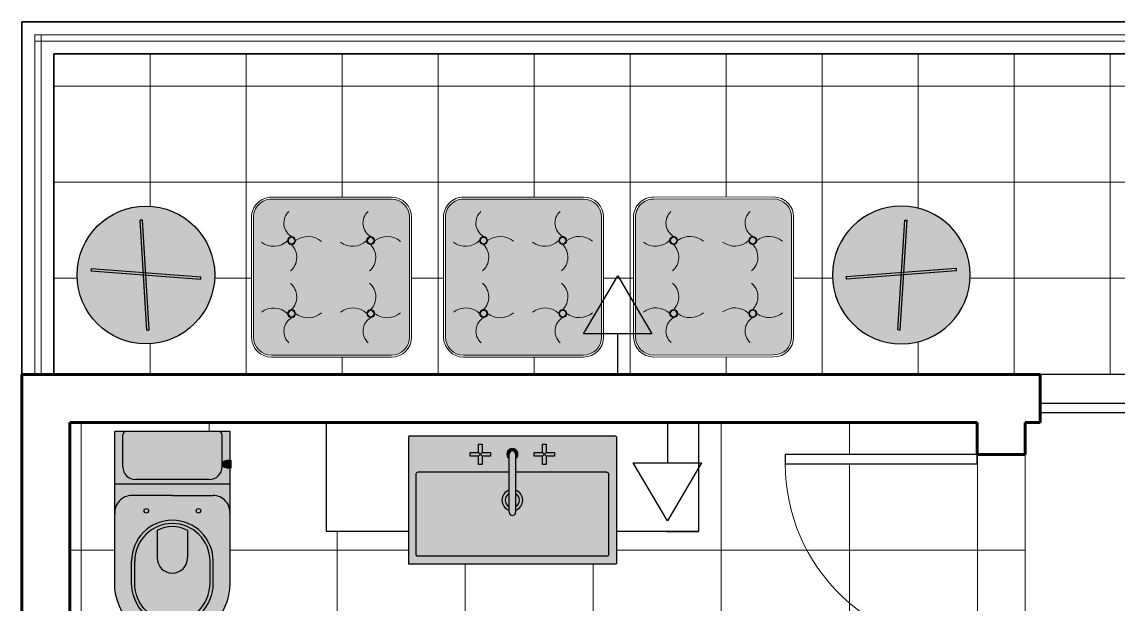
# Model space of a CAD drawing. Header units: millimetres. Extents: x 1127 to 14330, y -137 to 7568.
# Drawn here: x 12149.1 to 12491.6, y 7125.2 to 7307 of the extents above; entities that cross this region are included whole.
import ezdxf

# ---------------------------------------------------------------- set-up
doc = ezdxf.new("R2010")
doc.units = ezdxf.units.MM
doc.header["$LTSCALE"] = 0.01
for name, color, linetype, lineweight in [('0.05', 8, 'Continuous', 5), ('0.13', 6, 'Continuous', 13), ('0.20', 7, 'Continuous', 20), ('0.35', 150, 'Continuous', 35), ('0.60', 4, 'Continuous', 60)]:
    doc.layers.add(name, color=color, linetype=linetype, lineweight=lineweight)
for name, color, linetype in [('HAC_MOB', 61, 'Continuous'), ('LAY', 8, 'Continuous'), ('mob', 8, 'Continuous')]:
    doc.layers.add(name, color=color, linetype=linetype)

# ---------------------------------------------------------------- blocks, each defined once
blk = doc.blocks.new('-Vaso com Caixa')
at = {"layer": 'HAC_MOB'}
h = blk.add_hatch(color=7, dxfattribs=at)
h.set_gradient(color1=(249, 250, 250), one_color=1, tint=1, name='SPHERICAL')
h.paths.add_polyline_path([(15.50603640122063, -1, 0.4142135623730951), (14.50603640122063, 0), (-14.50603640122063, 0, 0.4142135623730951), (-15.50603640122063, -1), (-15.50603640122063, -11, 0.4142135623730951), (-11.50603640122063, -15), (11.50603640122063, -15, 0.4180317289619527), (15.50569744768654, -10.94792780597527), (15.50603640122063, -10.94792780597527)], flags=17)
h.paths.add_polyline_path([(18.00603640122063, -11.48942705428999), (17.02013186679324, -11.48942705428999), (17.02013186679324, -11.16076092720505), (16.07443418058756, -11.16076092720505), (16.07443418058756, -10.94792780597527), (15.50603640122063, -10.94792780597527), (15.50603640122063, -11, -0.4142135623730951), (11.50603640122063, -15), (-11.50603640122063, -15, -0.4142135623730951), (-15.50603640122063, -11), (-15.50603640122063, -1, -0.4142135623730951), (-14.50603640122063, 0), (-18.00603640122063, 0), (-18.00603640122063, -16.5), (18.00603640122063, -16.5)])
h.paths.add_polyline_path([(18.00603640122063, 0), (14.50603640122063, 0, -0.4142135623730951), (15.50603640122063, -1), (15.50603640122063, -9.52485385908767), (16.07443418058756, -9.52485385908767), (16.07443418058756, -9.312020737859712), (17.02013186679324, -9.312020737857893), (17.02013186679324, -8.983355740025218), (18.00603640122063, -8.983355740025218)], flags=17)
h = blk.add_hatch(color=7, dxfattribs=at)
h.set_gradient(color1=(249, 250, 250), one_color=1, tint=1, name='SPHERICAL')
h.paths.add_polyline_path([(16.07443418058756, -9.52485385908767), (15.50603640122063, -9.52485385908767), (15.50603640122063, -10.94792780597527), (16.07443418058756, -10.94792780597527)])
h.paths.add_polyline_path([(17.02013186679324, -9.312020737857893), (16.07443418058756, -9.312020737857893), (16.07443418058756, -11.16076092720505), (17.02013186679324, -11.16076092720505)])
h.paths.add_polyline_path([(18.21253241346312, -8.983355740025218), (17.02013186679324, -8.983355740025218), (17.02013186679324, -11.48942705428999), (18.21253241346312, -11.48942705428999)])
h = blk.add_hatch(color=7, dxfattribs=at)
h.set_gradient(color1=(249, 250, 250), one_color=1, tint=1, name='SPHERICAL')
h.paths.add_polyline_path([(18.00603640122063, -16.5), (-18.00603640122063, -16.5), (-18.00603640122063, -25.24600132693013, -0.4142135623730949), (-12.75603640122063, -19.99600132693013), (0, -19.99600132693013), (12.75603640122063, -19.99600132693013, -0.4142135623731011), (18.00603640122063, -25.24600132693013)])
h = blk.add_hatch(color=7, dxfattribs=at)
h.set_gradient(color1=(249, 250, 250), one_color=1, tint=1, name='SPHERICAL')
h.paths.add_polyline_path([(3.637978807091713e-12, -27.74734744557281, -0.394815680304615), (12.72796761065001, -39.66169639619329), (18.00603640122063, -39.66169639619329), (18.00603640122063, -25.24600132693013, 0.4142135623731013), (12.75603640122063, -19.99600132693013), (0, -19.99600132693013), (-12.75603640122063, -19.99600132693013, 0.4142135623731011), (-18.00603640122063, -25.24600132693013), (-18.00603640122063, -28.52244570604125), (-13.76840284140417, -24.761368626685), (-8.837247082257818, -24.761368626685, -1), (-7.43505009393084, -24.761368626685), (7.435050093929021, -24.761368626685, -1), (8.837247082255999, -24.761368626685, -1), (7.435050093929021, -24.761368626685), (-7.43505009393084, -24.761368626685, -1), (-8.837247082257818, -24.761368626685), (-13.76840284140417, -24.761368626685), (-18.00603640122063, -28.52244570604125), (-18.00603640122245, -39.66169639619329), (-12.72796761065001, -39.66169639619329, -0.394815680304785)])
h.paths.add_polyline_path([(-12.75603640122063, -40.51796879071662, -0.01678982994435161), (-12.72796761065001, -39.66169639619329), (-18.00603640122063, -39.66169639619329), (-18.00603640122063, -47.36290042372639), (-17.93148800291601, -49.30115877966091), (-17.63329440969574, -51.09032033898438), (-17.18600401986441, -52.87948189830422), (-16.51506843512107, -54.59409505932126), (-15.76958445206765, -56.23415982203551), (-14.80045527410221, -57.79967618643786), (-13.75677769783215, -59.21609575424009), (-12.56400332495105, -60.55796692373042), (-11.22213215546253, -61.75074129660788), (-9.805712587662128, -62.79441887287976), (-8.240196223252497, -63.76354805084884), (-6.600131460545526, -64.50903203389862), (-4.885518299526666, -65.17996761864379), (-3.090316457655717, -65.7471215175301), (-1.487203564769516, -65.99528489641853), (-0.07893682496978727, -66), (0, -65.99979988963241), (0.07893682494977838, -66), (1.487203564767697, -65.99528489641853), (3.090316457655717, -65.74712151752829), (4.885518299524847, -65.1799676186456), (6.600131460545526, -64.5090320338968), (8.240196223254316, -63.76354805084702), (9.80571258766031, -62.79441887288158), (11.22213215545889, -61.7507412966097), (12.56400332494923, -60.5579669237286), (13.75677769783033, -59.21609575423827), (14.80045527410221, -57.7996761864415), (15.76958445206765, -56.23415982203369), (16.51506843511925, -54.59409505931944), (17.18600401986441, -52.87948189830604), (17.63329440969574, -51.09032033898256), (17.93148800291601, -49.30115877966091), (18.00603640122063, -47.36290042373366), (18.00603640122063, -39.66169639619329), (12.72796761065001, -39.66169639619329, -0.01678982993876829), (12.75603640122063, -40.51796879043104), (12.75603640122063, -47.26197619552113), (12.69816695570807, -48.76658177883655), (12.48919503490833, -50.020413303635), (12.17436510136213, -51.27973303782346), (11.67736517904814, -52.54984395040265), (11.12903936395378, -53.75616074361096), (10.44815207763349, -54.85605559074247), (9.672993427058827, -55.90805661652485), (8.845275587382275, -56.83923918615983), (7.914093017741834, -57.6669570258382), (6.862091991963098, -58.44211567641287), (5.762197144831589, -59.12300296273315), (4.555880351626911, -59.67132877782751), (3.285769439042269, -60.16832870014332), (2.019813187078398, -60.5496813528207), (0.838661447263803, -60.702754855065), (0, -60.74734744557281), (-0.838661447267441, -60.702754855065), (-2.019813187078398, -60.5496813528207), (-3.285769439042269, -60.16832870014332), (-4.555880351626911, -59.67132877782569), (-5.762197144831589, -59.12300296273315), (-6.862091991963098, -58.44211567641469), (-7.914093017745472, -57.6669570258382), (-8.845275587384094, -56.83923918615983), (-9.672993427060646, -55.90805661652485), (-10.44815207763349, -54.85605559074247), (-11.12903936395378, -53.75616074361096), (-11.67736517904632, -52.54984395040628), (-12.17436510136213, -51.27973303782528), (-12.48919503491015, -50.020413303635), (-12.69816695570989, -48.76658177883655), (-12.75603640122063, -47.2619761955284)])
h.paths.add_polyline_path([(-11.75603640122063, -40.41838268232641, -0.01610251061523419), (-11.72590925339864, -39.66169639619329), (-12.72796761065001, -39.66169639619329, 0.01638570536862046), (-12.75603640122063, -40.49734744558555), (-12.75603640122245, -47.26197619552113), (-12.69816695570989, -48.76658177883655), (-12.48919503491015, -50.020413303635), (-12.17436510136213, -51.27973303782346), (-11.67736517904996, -52.54984395040265), (-11.1290393639556, -53.75616074360914), (-10.44815207763531, -54.85605559074247), (-9.672993427060646, -55.90805661652121), (-8.845275587382275, -56.83923918615983), (-7.914093017745472, -57.6669570258382), (-6.862091991963098, -58.44211567641105), (-5.762197144831589, -59.12300296273315), (-4.555880351626911, -59.67132877782569), (-3.285769439045907, -60.16832870013968), (-2.019813187080217, -60.54968135281888), (-0.838661447265622, -60.702754855065), (0, -60.74734744557463), (0.838661447263803, -60.702754855065), (2.019813187078398, -60.5496813528207), (3.285769439045907, -60.1683287001415), (4.555880351625092, -59.67132877782569), (5.76219714482977, -59.12300296273315), (6.862091991963098, -58.44211567641287), (7.914093017745472, -57.6669570258382), (8.845275587382275, -56.83923918615983), (9.672993427058827, -55.90805661652485), (10.44815207763531, -54.85605559074247), (11.12903936395378, -53.75616074361096), (11.67736517904814, -52.54984395040447), (12.17436510136213, -51.27973303782528), (12.48919503490833, -50.020413303635), (12.69816695570807, -48.76658177883655), (12.75603640122063, -47.26197619552295), (12.75603640122063, -40.49734744586749, 0.01638570537416361), (12.72796761065001, -39.66169639619329), (11.72590925339682, -39.66169639619329, -0.01610251061588206), (11.75603640122063, -40.41838268235733), (11.75603640122063, -47.24275253300948), (11.70134389909799, -48.66475758820343), (11.50936658256796, -49.81662148737814), (11.21976721212195, -50.97501896916037), (10.7558978921752, -52.16046278680733), (10.24512601383685, -53.28416091914733), (9.619141944973308, -54.2953659534669), (8.895129756434471, -55.27795392362532), (8.136946494510994, -56.13091009329037), (7.283990324844126, -56.88909335521566), (6.301402354687525, -57.61310554375268), (5.290197320369771, -58.23908961261623), (4.16649918802068, -58.74986149095639), (2.958824645596906, -59.22242979016664), (1.809931921308817, -59.5685185964503), (0.7477219470274576, -59.70617762484108), (0, -59.74593485787773), (-0.7477219470256387, -59.70617762484108), (-1.809931921306998, -59.5685185964503), (-2.958824645600544, -59.22242979016482), (-4.166499188026137, -58.74986149095639), (-5.29019732037159, -58.23908961261623), (-6.301402354687525, -57.6131055437545), (-7.283990324847764, -56.88909335521748), (-8.136946494509175, -56.13091009329037), (-8.89512975643629, -55.27795392362532), (-9.619141944973308, -54.2953659534669), (-10.24512601383685, -53.28416091914914), (-10.75589789217702, -52.16046278680369), (-11.21976721212377, -50.97501896915855), (-11.50936658256978, -49.81662148737632), (-11.70134389909799, -48.66475758820525), (-11.75603640122245, -47.2427525330022)], flags=17)
h.paths.add_polyline_path([(1.818989403545856e-12, -28.74734744557281, -0.393183673334494), (11.72590925339682, -39.66169639619329), (12.72796761065001, -39.66169639619329, 0.3948156803047027), (0, -27.74734744557281, 0.3948156803046973), (-12.72796761065001, -39.66169639619329), (-11.72590925339864, -39.66169639619329, -0.3931836733345833)], flags=17)
h = blk.add_hatch(color=254, dxfattribs=at)
h.set_gradient(color1=(227, 232, 232), one_color=1, tint=1, name='SPHERICAL')
h.paths.add_polyline_path([(-7.43505009393084, -24.761368626685, 1), (-8.837247082257818, -24.761368626685, 1)])
h.paths.add_polyline_path([(7.435050093929021, -24.761368626685, 1), (8.837247082255999, -24.761368626685, 1)])
h.paths.add_polyline_path([(4.74710681493525, -39.66169639619329), (-4.747106814937069, -39.66169639619329, 0.9656910283251271)])
h.paths.add_polyline_path([(4.75, -30.94287177212027, 0.259044901047023), (-4.75, -30.94287177212027), (-4.75, -39.49593485787773, 0.008726284705901182), (-4.747106814937069, -39.66169639619329), (4.74710681493525, -39.66169639619329, 0.008726284705901182), (4.75, -39.49593485787773)])
h = blk.add_hatch(color=7, dxfattribs=at)
h.set_gradient(color1=(238, 241, 241), one_color=1, tint=1, name='SPHERICAL')
h.paths.add_polyline_path([(-4.75, -30.94287177212027, -0.259044901047023), (4.75, -30.94287177212027), (4.75, -39.49593485787773, -0.008726284705901182), (4.74710681493525, -39.66169639619329), (11.72590925339682, -39.66169639619329, 0.3931836733345415), (0, -28.74734744557281, 0.3931836733345387), (-11.72590925339864, -39.66169639619329), (-4.747106814937069, -39.66169639619329, -0.008726284705901182), (-4.75, -39.49593485787773)])
h.paths.add_polyline_path([(11.75603640122063, -40.41838268235733, 0.0161025106158724), (11.72590925339682, -39.66169639619329), (4.74710681493525, -39.66169639619329, -0.9656910283251271), (-4.747106814937069, -39.66169639619329), (-11.72590925339864, -39.66169639619329, 0.01610251061524869), (-11.75603640122063, -40.41838268232641), (-11.75603640122245, -47.24275253300402), (-11.70134389909799, -48.66475758820525), (-11.50936658256796, -49.8166214873836), (-11.21976721212559, -50.97501896915674), (-10.75589789217702, -52.16046278680005), (-10.24512601383867, -53.28416091914733), (-9.619141944976946, -54.29536595346326), (-8.89512975643811, -55.2779539236235), (-8.136946494510994, -56.13091009329037), (-7.283990324847764, -56.88909335521384), (-6.301402354687525, -57.6131055437545), (-5.29019732037159, -58.23908961261623), (-4.166499188026137, -58.74986149095457), (-2.958824645598725, -59.22242979016482), (-1.809931921310636, -59.5685185964503), (-0.7477219470292766, -59.70617762484108), (0, -59.74593485787773), (0.7477219470256387, -59.70617762484108), (1.809931921308817, -59.5685185964503), (2.958824645595087, -59.22242979016664), (4.166499188022499, -58.74986149095639), (5.290197320367952, -58.23908961261623), (6.301402354685706, -57.6131055437545), (7.283990324845945, -56.88909335521384), (8.136946494510994, -56.13091009328855), (8.895129756434471, -55.27795392362532), (9.619141944975127, -54.29536595346508), (10.24512601383685, -53.28416091914733), (10.7558978921752, -52.16046278680369), (11.21976721212377, -50.97501896915855), (11.50936658256796, -49.81662148737996), (11.70134389909799, -48.66475758820525), (11.75603640122063, -47.24275253300766)])
for p, q in [((18.00603640122063, 0), (-18.00603640122063, 0)), ((18.00603640122063, -8.983355740025218), (18.00603640122063, 0)), ((-15.50603640122063, -11), (-15.50603640122063, -1)), ((15.50603640122063, -11), (15.50603640122063, -1)), ((16.07443418058756, -9.52485385908767), (15.50603640122063, -9.52485385908767)), ((16.07443418058756, -10.94792780597527), (15.50603640122063, -10.94792780597527)), ((18.00603640122063, -16.5), (-18.00603640122063, -16.5)), ((11.50603640122063, -15), (-11.50603640122063, -15)), ((0, -19.99600132693013), (-12.75603640122063, -19.99600132693013)), ((0, -19.99600132693013), (-12.75603640122063, -19.99600132693013)), ((0, -19.99600132693013), (12.75603640122063, -19.99600132693013)), ((-4.75, -30.94287177212027), (-4.75, -39.49593485787773)), ((4.75, -30.94287177212027), (4.75, -39.49593485787773))]:
    blk.add_line(p, q)
for points in [[(0, -65.99979988963241), (-0.07893682494977838, -66), (-0.07893682494977838, -66), (-1.487203564767697, -65.99528489641853), (-3.090316457655717, -65.74712151752829), (-4.885518299526666, -65.17996761864379), (-6.600131460543707, -64.50903203389862), (-8.240196223256135, -63.76354805084702), (-9.805712587662128, -62.79441887288158), (-11.22213215545889, -61.7507412966097), (-12.56400332494923, -60.5579669237286), (-13.75677769783215, -59.21609575423645), (-14.80045527410221, -57.7996761864415), (-15.76958445206947, -56.23415982203369), (-16.51506843511925, -54.59409505932126), (-17.18600401986623, -52.87948189830422), (-17.63329440969574, -51.09032033898256), (-17.93148800291601, -49.30115877966091), (-18.00603640122063, -47.36290042372821), (-18.00603640122063, 0)], [(18.00603640122063, -8.592692598194844), (18.00603640122063, 0)], [(17.02013186679324, -9.312020737857893), (16.07443418058756, -9.312020737857893), (16.07443418058756, -11.16076092720505), (17.02013186679324, -11.16076092720505)], [(0, -65.99979988963241), (0.07893682494977838, -66), (0.07893682494977838, -66), (1.487203564767697, -65.99528489641853), (3.090316457655717, -65.74712151752829), (4.885518299526666, -65.17996761864379), (6.600131460541888, -64.50903203389862), (8.240196223254316, -63.76354805084702), (9.805712587662128, -62.79441887288158), (11.22213215545707, -61.7507412966097), (12.56400332494923, -60.5579669237286), (13.75677769783033, -59.21609575423645), (14.80045527410221, -57.7996761864415), (15.76958445206765, -56.23415982203369), (16.51506843511925, -54.59409505932126), (17.18600401986441, -52.87948189830604), (17.63329440969574, -51.09032033898256), (17.93148800291601, -49.30115877966091), (18.00603640122063, -47.36290042372821), (18.00603640122063, -11.48942705428999)], [(0, -60.74734744557281), (-0.838661447265622, -60.702754855065), (-2.019813187080217, -60.5496813528207), (-3.285769439044088, -60.1683287001415), (-4.555880351626911, -59.67132877782569), (-5.762197144831589, -59.12300296273315), (-6.862091991963098, -58.44211567641469), (-7.914093017745472, -57.6669570258382), (-8.845275587382275, -56.83923918615983), (-9.672993427058827, -55.90805661652485), (-10.44815207763531, -54.85605559074247), (-11.1290393639556, -53.75616074361096), (-11.67736517904814, -52.54984395040447), (-12.17436510136213, -51.27973303782346), (-12.48919503491015, -50.02041330363681), (-12.69816695570989, -48.76658177883655), (-12.75603640122063, -47.26197619552295), (-12.75603640122063, -40.49734744568559)], [(0.05309614333964419, -59.74875804068142), (-0.7477219470274576, -59.70617762484108), (-1.809931921308817, -59.5685185964503), (-2.958824645598725, -59.22242979016664), (-4.166499188024318, -58.74986149095639), (-5.290197320369771, -58.23908961261623), (-6.301402354687525, -57.6131055437545), (-7.283990324845945, -56.88909335521384), (-8.136946494512813, -56.13091009329037), (-8.89512975643629, -55.27795392362532), (-9.619141944975127, -54.29536595346508), (-10.24512601383867, -53.28416091914914), (-10.75589789217702, -52.16046278680187), (-11.21976721212377, -50.97501896916037), (-11.50936658256978, -49.81662148737996), (-11.70134389909799, -48.66475758820525), (-11.75603640122063, -47.24275253300766), (-11.75603640122063, -40.41838268233369)], [(-0.05309614334146318, -59.74875804068142), (0.7477219470274576, -59.70617762484108), (1.809931921308817, -59.5685185964503), (2.958824645596906, -59.22242979016664), (4.166499188022499, -58.74986149095639), (5.290197320369771, -58.23908961261623), (6.301402354687525, -57.6131055437545), (7.283990324845945, -56.88909335521384), (8.136946494510994, -56.13091009329037), (8.89512975643629, -55.27795392362532), (9.619141944973308, -54.29536595346508), (10.24512601383685, -53.28416091914914), (10.75589789217702, -52.16046278680187), (11.21976721212377, -50.97501896916037), (11.50936658256796, -49.81662148737996), (11.70134389909799, -48.66475758820525), (11.75603640122063, -47.24275253300766), (11.75603640122063, -40.41838268233369)], [(0, -60.74734744557281), (0.838661447263803, -60.702754855065), (2.019813187078398, -60.5496813528207), (3.285769439044088, -60.1683287001415), (4.555880351626911, -59.67132877782569), (5.762197144831589, -59.12300296273315), (6.862091991963098, -58.44211567641469), (7.914093017743653, -57.6669570258382), (8.845275587382275, -56.83923918615983), (9.672993427058827, -55.90805661652485), (10.44815207763531, -54.85605559074247), (11.12903936395378, -53.75616074361096), (11.67736517904814, -52.54984395040447), (12.17436510136213, -51.27973303782346), (12.48919503490833, -50.02041330363681), (12.69816695570807, -48.76658177883655), (12.75603640122063, -47.26197619552295), (12.75603640122063, -40.49734744568559)]]:
    blk.add_lwpolyline(points)
blk.add_lwpolyline([(18.21253241346312, -8.983355740025218), (18.21253241346312, -11.48942705428999), (17.02013186679324, -11.48942705428999), (17.02013186679324, -8.983355740025218)], close=True)
for centre in [(-8.13614858809342, -24.761368626685), (8.13614858809342, -24.761368626685)]:
    blk.add_circle(centre, 0.7010984941632046)
for centre, radius, start, end in [((-14.50603640122063, -1), 1, 90, 180), ((14.50603640122063, -1), 1, 0, 90), ((-11.50603640122063, -11), 4, 180, 270), ((11.50603640122063, -11), 4, 270, 0), ((-12.75603640122063, -25.24600132693013), 5.25, 90, 185.4650237999309), ((12.75603640122063, -25.24600132693013), 5.25, 354.5349762000691, 90), ((0.004270820418241783, -40.50765811815108), 12.76031138728997, 90.01917664722473, 179.9537034740782), ((0.003936124790925533, -40.50765817416323), 11.76031138728997, 90.01917664722473, 179.9537034740782), ((0, -39.49593485787773), 9.783526365729633, 60.95410761164058, 119.0458923883594), ((-0.004270820420060772, -40.50765811815108), 12.76031138728997, 0.04629652592181499, 89.98082335277527), ((-0.003936124792744522, -40.50765817416323), 11.76031138728997, 0.04629652592181499, 89.98082335277527), ((0, -39.49593485787773), 4.75, 180, 0)]:
    blk.add_arc(centre, radius, start, end)
blk = doc.blocks.new('Cuba RET')
at = {"layer": 'HAC_MOB'}
h = blk.add_hatch(color=7, dxfattribs=at)
h.set_gradient(color1=(244, 246, 246), one_color=1, tint=1, name='SPHERICAL')
h.paths.add_polyline_path([(45.0000732151384, -7.177977511852077), (44.82207701868174, -7.000002503395081), (-19.82207701868174, -6.999997496604919), (-20.00007822027328, -7.177963210389862), (-20.00007822027328, -46.82218977541197), (-19.82207876284883, -47.00015374537907), (44.82207475381801, -47.00015274700127), (45.0000732151384, -46.82217547394976)])
h.paths.add_polyline_path([(-17.09322560713917, -44.50014601978546, -0.4142135736495715), (-17.53822562427013, -44.05514601978575), (-17.53822562427013, -18.8006801103038, -0.4146118425331521), (-17.03822368273904, -18.29999789256544), (11.47596323570178, -18.29999829163717), (11.47596323570178, -14.07266266948136, -3.109484585880789), (13.51717374007421, -14.07266266948136), (13.51717374007421, -18.29999821358797), (42.03136104525038, -18.29999836938805, -0.4145870081226901), (42.53136256578, -18.80063772611538), (42.53136256578, -44.05514470386333, -0.4142135558602689), (42.08636257567559, -44.50014470386304)], flags=16)
h.paths.add_polyline_path([(1.912369559024228, -15.81569905948345), (1.912369559024228, -13.23055633737022), (-0.6727731630890048, -13.23055633737022), (-0.6727731630890048, -12.06943602033425), (1.912369559024228, -12.06943602033425), (1.912369559024228, -9.484293298221019), (3.073489876056556, -9.484293298221019), (3.073489876056556, -12.06943602033425), (5.658632598173426, -12.06943602033425), (5.658632598173426, -13.23055633737022), (3.073489876056556, -13.23055633737022), (3.073489876056556, -15.81569905948345)], flags=16)
h.paths.add_polyline_path([(21.9196470997158, -15.81569905948345), (21.9196470997158, -13.23055633737022), (19.33450437759893, -13.23055633737022), (19.33450437759893, -12.06943602033425), (21.9196470997158, -12.06943602033425), (21.9196470997158, -9.484293298221019), (23.08076741675177, -9.484293298221019), (23.08076741675177, -12.06943602033425), (25.665910138865, -12.06943602033425), (25.665910138865, -13.23055633737022), (23.08076741675177, -13.23055633737022), (23.08076741675177, -15.81569905948345)], flags=16)
h = blk.add_hatch(color=254, dxfattribs=at)
h.set_gradient(color1=(208, 202, 200), one_color=1, tint=1, name='CYLINDER')
h.paths.add_polyline_path([(3.073489876056556, -9.484293298221019), (1.912369559024228, -9.484293298221019), (1.912369559024228, -12.06943602033425), (2.492929717540392, -12.64999617885042), (3.073489876056556, -12.06943602033425)])
h.paths.add_polyline_path([(3.073489876056556, -13.23055633737022), (2.492929717540392, -12.64999617885042), (1.912369559024228, -13.23055633737022), (1.912369559024228, -15.81569905948345), (3.073489876056556, -15.81569905948345)])
h = blk.add_hatch(color=254, dxfattribs=at)
h.set_gradient(color1=(208, 202, 200), one_color=1, tint=1, name='CYLINDER')
h.paths.add_polyline_path([(23.08076741675177, -9.484293298221019), (21.9196470997158, -9.484293298221019), (21.9196470997158, -12.06943602033425), (22.50020725823197, -12.64999617885042), (23.08076741675177, -12.06943602033425)])
h.paths.add_polyline_path([(23.08076741675177, -13.23055633737022), (22.50020725823197, -12.64999617885042), (21.9196470997158, -13.23055633737022), (21.9196470997158, -15.81569905948345), (23.08076741675177, -15.81569905948345)])
h = blk.add_hatch(color=254, dxfattribs=at)
h.set_gradient(color1=(208, 202, 200), rotation=90.00000000000003, one_color=1, tint=1, name='CYLINDER')
h.paths.add_polyline_path([(2.492929717540392, -12.64999617885042), (1.912369559024228, -12.06943602033425), (-0.6727731630890048, -12.06943602033425), (-0.6727731630890048, -13.23055633737022), (1.912369559024228, -13.23055633737022)])
h.paths.add_polyline_path([(5.658632598173426, -12.06943602033425), (3.073489876056556, -12.06943602033425), (2.492929717540392, -12.64999617885042), (3.073489876056556, -13.23055633737022), (5.658632598173426, -13.23055633737022)])
h = blk.add_hatch(color=254, dxfattribs=at)
h.set_gradient(color1=(208, 202, 200), one_color=1, tint=1, name='SPHERICAL')
h.paths.add_polyline_path([(11.47596323570178, -14.07266266948136), (11.47596323570178, -12.64999616309797, -1), (13.51717374007421, -12.64999616309797), (13.51717374007421, -14.07266266948136, 3.109484585880789)])
h = blk.add_hatch(color=254, dxfattribs=at)
h.set_gradient(color1=(208, 202, 200), one_color=1, tint=1, name='CYLINDER')
h.paths.add_polyline_path([(13.51717374007421, -30.75050902555085), (13.51717374007421, -12.64999616309797, 1), (11.47596323570178, -12.64999616309797), (11.47596323570178, -30.75050902555085, 1)])
h = blk.add_hatch(color=254, dxfattribs=at)
h.set_gradient(color1=(208, 202, 200), rotation=90.00000000000003, one_color=1, tint=1, name='CYLINDER')
h.paths.add_polyline_path([(22.50020725823197, -12.64999617885042), (21.9196470997158, -12.06943602033425), (19.33450437759893, -12.06943602033425), (19.33450437759893, -13.23055633737022), (21.9196470997158, -13.23055633737022)])
h.paths.add_polyline_path([(25.665910138865, -12.06943602033425), (23.08076741675177, -12.06943602033425), (22.50020725823197, -12.64999617885042), (23.08076741675177, -13.23055633737022), (25.665910138865, -13.23055633737022)])
h = blk.add_hatch(color=7, dxfattribs=at)
h.set_gradient(color1=(244, 246, 246), one_color=1, tint=1, name='SPHERICAL')
h.paths.add_polyline_path([(42.53136256578, -18.79936286635711, 0.4138402136079942), (42.03136104797886, -18.29999836938805), (13.51717374007421, -18.29999821358797), (13.51717374007421, -23.91405702370321, -0.7226085224576766), (13.51717374007421, -30.08769507782927), (13.51717374007421, -30.75050902555085, -1), (11.47596323570178, -30.75050902555085), (11.47596323570178, -30.08769507782927, -0.7226085224576354), (11.47596323570178, -23.91405702370321), (11.47596323570178, -18.29999829163717), (-17.03822368273904, -18.29999789256544, 0.4138153943587256), (-17.53822562427013, -18.79932048218689), (-17.53822562427013, -44.05514601978575, 0.4142135736495715), (-17.09322560713917, -44.50014601978546), (42.08636258291153, -44.50014470386304, 0.4142135510966199), (42.53136256578, -44.05514470386333)])
h = blk.add_hatch(color=254, dxfattribs=at)
h.set_gradient(color1=(208, 202, 200), one_color=1, tint=1, name='SPHERICAL')
h.paths.add_polyline_path([(13.51717374007421, -23.91405702370321), (13.51717374007421, -25.02375646177461, -0.609167720508252), (13.51717374007421, -28.97799563975786), (13.51717374007421, -30.08769507782927, 0.7226085224576738)])
h.paths.add_polyline_path([(11.47596323570178, -30.08769507782927), (11.47596323570178, -28.97799563975786, -0.6091677205082114), (11.47596323570178, -25.02375646177461), (11.47596323570178, -23.91405702370321, 0.7226085224576645)])
h = blk.add_hatch(color=9, dxfattribs=at)
h.set_gradient(color1=(199, 191, 189), one_color=1, tint=1, name='SPHERICAL')
h.paths.add_polyline_path([(13.51717374007421, -25.02375646177461), (13.51717374007421, -28.97799563975786, 0.609167720508252)])
h.paths.add_polyline_path([(11.47596323570178, -28.97799563975786), (11.47596323570178, -25.02375646177461, 0.6091677205081732)])
for p, q in [((-20.00007822027328, -7.177963210389862), (-19.82207876284883, -6.999999240422767)), ((-20.00007822027328, -7.177963210389862), (-20.00007822027328, -46.82218977541197)), ((45.0000732151384, -7.177977511852077), (44.82207475381801, -7.000000238800567)), ((45.0000732151384, -7.177977511852077), (45.0000732151384, -46.82217547394976)), ((1.912369559024228, -13.23055633737022), (3.073489876056556, -12.06943602033425)), ((1.912369559024228, -12.06943602033425), (3.073489876056556, -13.23055633737022)), ((11.47596323570178, -30.75050902555085), (11.47596323570178, -12.64999616309797)), ((13.51717374007421, -12.64999616309797), (13.51717374007421, -30.75050902555085)), ((21.9196470997158, -13.23055633737022), (23.08076741675177, -12.06943602033425)), ((21.9196470997158, -12.06943602033425), (23.08076741675177, -13.23055633737022)), ((-20.00007822027328, -46.82218977541197), (-19.82207876284883, -47.00015374537907)), ((45.0000732151384, -46.82217547394976), (44.82207475381801, -47.00015274700127))]:
    blk.add_line(p, q)
for points in [[(44.82207701868174, -7.000002503395081), (-19.82207701868174, -6.999997496604919)], [(1.912369559024228, -12.06943602033425), (1.912369559024228, -9.484293298221019), (3.073489876056556, -9.484293298221019), (3.073489876056556, -12.06943602033425)], [(21.9196470997158, -12.06943602033425), (21.9196470997158, -9.484293298221019), (23.08076741675177, -9.484293298221019), (23.08076741675177, -12.06943602033425)], [(1.912369559024228, -13.23055633737022), (-0.6727731630890048, -13.23055633737022), (-0.6727731630890048, -12.06943602033425), (1.912369559024228, -12.06943602033425)], [(3.073489876056556, -13.23055633737022), (3.073489876056556, -15.81569905948345), (1.912369559024228, -15.81569905948345), (1.912369559024228, -13.23055633737022)], [(3.073489876056556, -12.06943602033425), (5.658632598173426, -12.06943602033425), (5.658632598173426, -13.23055633737022), (3.073489876056556, -13.23055633737022)], [(21.9196470997158, -13.23055633737022), (19.33450437759893, -13.23055633737022), (19.33450437759893, -12.06943602033425), (21.9196470997158, -12.06943602033425)], [(23.08076741675177, -13.23055633737022), (23.08076741675177, -15.81569905948345), (21.9196470997158, -15.81569905948345), (21.9196470997158, -13.23055633737022)], [(23.08076741675177, -12.06943602033425), (25.665910138865, -12.06943602033425), (25.665910138865, -13.23055633737022), (23.08076741675177, -13.23055633737022)], [(11.47596323570178, -18.29999829163717), (-17.03822368273904, -18.29999789256544)], [(42.03136104525038, -18.29999836938805), (13.51717374007421, -18.29999821358797)], [(44.82207475263567, -47.00015274700127), (-19.82207876284883, -47.00015374537907)]]:
    blk.add_lwpolyline(points)
for points in [[(-17.53822562427013, -18.8006801103038, -0.4146118425331522), (-17.03822368273904, -18.29999789256544)], [(42.53136256578, -18.80063772613357), (42.53136256578, -44.05514470386333, -0.4142135510966199), (42.08636258291153, -44.50014470386304), (-17.09322560713917, -44.50014601978546, -0.4142135736495716), (-17.53822562427013, -44.05514601978575), (-17.53822562427013, -18.8006801103038)], [(42.03136104525038, -18.29999836938805, -0.4145870081334952), (42.53136256578, -18.80063772613357)]]:
    blk.add_lwpolyline(points, format="xyb")
for centre, radius, start, end in [((12.49656848788436, -12.64999616309797), 1.750889793554718, 305.6552395958697, 234.3447604041303), ((12.49656848788436, -12.64999616309797), 1.020605252185305, 0, 180), ((12.49656848788436, -27.00087605076624), 3.251166988426339, 108.2956072837963, 251.7043927162038), ((12.49656848788436, -27.00087605076624), 3.251166988426339, 288.2956072837962, 71.70439271620373), ((12.49656848788436, -27.00087605076624), 2.225002685384197, 117.303151809236, 242.696848190764), ((12.49656848788436, -27.00087605076624), 2.225002685384197, 297.3031518092359, 62.69684819076403), ((12.49656848788436, -30.75050902555085), 1.020605252185305, 180, 0)]:
    blk.add_arc(centre, radius, start, end)
blk = doc.blocks.new('-Futon P')
at = {"layer": 'HAC_MOB', "linetype": 'ByBlock'}
h = blk.add_hatch(color=254, dxfattribs=at)
h.set_gradient(color1=(192, 210, 232), one_color=1, tint=1, name='SPHERICAL')
edge = h.paths.add_edge_path()
edge.add_line((48.75000000004366, 87.5000000001819), (48.7500000000291, 12.50000000009459))
edge.add_arc((37.50000000000728, 12.50000000010186), 11.25000000002183, 270, 359.99999999996294, ccw=False)
edge.add_line((37.50000000000728, 1.250000000080036), (-37.50000000008004, 1.250000000094587))
edge.add_arc((-37.50000000008004, 12.50000000010914), 11.25000000001455, 180, 270, ccw=False)
edge.add_line((-48.75000000009459, 12.50000000010914), (-48.75000000008004, 87.50000000020373))
edge.add_arc((-37.50000000006548, 87.50000000019645), 11.25000000001455, 90, 179.9999999999629, ccw=False)
edge.add_line((-37.50000000006548, 98.750000000211), (37.5000000000291, 98.75000000019645))
edge.add_arc((37.5000000000291, 87.5000000001819), 11.25000000001455, 0, 90, ccw=False)
for points in [[(50.00000000004366, 87.50000000018196), (50.0000000000291, 12.5000000000946, -0.4142135623730951), (37.50000000000728, 8.003553375601776e-11), (-37.50000000008004, 9.458744898438461e-11, -0.4142135623730935), (-50.00000000009459, 12.50000000010915), (-50.00000000008004, 87.50000000020378, -0.4142135623730951), (-37.50000000006548, 100.0000000002111), (37.5000000000291, 100.0000000002038, -0.4142135623730951)], [(48.75000000004366, 87.50000000018196), (48.7500000000291, 12.5000000000946, -0.4142135623730849), (37.50000000000728, 1.250000000080037), (-37.50000000008004, 1.250000000094588, -0.4142135623730906), (-48.75000000009459, 12.50000000010915), (-48.75000000008004, 87.50000000020378, -0.4142135623730849), (-37.50000000006548, 98.75000000021109), (37.5000000000291, 98.75000000019654, -0.4142135623730964)]]:
    blk.add_lwpolyline(points, format="xyb", close=True)
at = {"color": 8, "extrusion": (-6.494192891186551e-10, -3.902453788312752e-08, 0.9999999999999992)}
for centre, radius in [((-22.80848974401306, 74.9578275260938), 2.500000000003022), ((-22.80848974401306, 74.9578275260938), 2.000000000002417), ((22.80848974396941, 74.95782752608652), 2.500000000003022), ((22.80848974396941, 74.95782752608652), 2.000000000002417), ((-22.80848974402033, 25.53600055895369), 2.500000000003022), ((-22.80848974402033, 25.53600055895369), 2.000000000002417), ((22.80848974396213, 25.53600055893914), 2.500000000003022), ((22.80848974396213, 25.53600055893914), 2.000000000002417)]:
    blk.add_circle(centre, radius, dxfattribs=at)
for centre, radius, start, end in [((-31.72531848551443, 86.16593203529925), 12.46358371209534, 315.6784966727448, 37.67032770055428), ((31.72531848547806, 86.1659320352847), 12.46358371209534, 142.329672298861, 224.3215033272553), ((-33.78267441027128, 69.90530372165817), 9.866093581157818, 30.80446893752072, 137.1650430668054), ((-12.40809861565503, 83.01334704810148), 11.28306584003312, 225.5570300811124, 319.264804017749), ((12.40809861561138, 83.01334704810148), 11.28306584003312, 220.735195982251, 314.4429699185899), ((33.78267441022763, 69.90530372164363), 9.866093581157818, 42.83495693319457, 149.1955310624793), ((-12.25176055866177, 64.67486792849381), 13.11560106097534, 143.6004655716226, 219.6759426933974), ((12.25176055861812, 64.67486792848653), 13.11560106097534, 320.3240573066026, 36.39953442837736), ((-31.72531848552171, 36.74410506815187), 12.46358371209534, 315.6784966727448, 37.67032770055428), ((31.72531848547078, 36.74410506814459), 12.46358371209534, 142.329672298861, 224.3215033272553), ((-33.78267441027856, 20.48347675451807), 9.866093581157818, 30.80446893752072, 137.1650430668054), ((33.78267441022035, 20.48347675450352), 9.866093581157818, 42.83495693319457, 149.1955310624793), ((-12.25176055867632, 15.25304096134642), 13.11560106097534, 143.6004655716226, 219.6759426933974), ((-12.40809861566231, 33.59152008096137), 11.28306584003312, 225.5570300811124, 319.264804017749), ((12.4080986156041, 33.59152008095409), 11.28306584003312, 220.735195982251, 314.4429699185899), ((12.25176055861084, 15.25304096134642), 13.11560106097534, 320.3240573066026, 36.39953442837736)]:
    blk.add_arc(centre, radius, start, end, dxfattribs=at)
blk = doc.blocks.new('mesa centro redonda vidro')
at = {"layer": 'HAC_MOB'}
h = blk.add_hatch(color=9, dxfattribs=at)
h.set_gradient(color1=(163, 209, 225), color2=(243, 249, 251), one_color=1, tint=0.9700000286102295, name='SPHERICAL')
edge = h.paths.add_edge_path()
edge.add_arc((1370.46037509043, 3042.996593418557), 74.68132640494424, 0, 360)
h = blk.add_hatch(color=252, dxfattribs=at)
h.set_gradient(color1=(132, 132, 132), color2=(191, 191, 191), one_color=1, tint=0.75, name='SPHERICAL')
h.paths.add_polyline_path([(1331.465450419324, 3088.262837212857, 0.01046431144651443), (1329.605505079324, 3086.591507958282), (1368.790013266418, 3041.105191071742), (1370.46037509043, 3042.996593418557)])
h.paths.add_polyline_path([(1372.107327035628, 3041.084772100843), (1370.436965211616, 3039.193369754028), (1407.527049141617, 2996.138310776815, 0.01046431144651142), (1409.455299761536, 2997.730349624256)])
h.paths.add_polyline_path([(1411.848806293262, 3086.085278011136, 0.01046431144651535), (1410.009576080024, 3087.779376700026), (1370.46037509043, 3042.996593418556), (1372.107327035628, 3041.084772100842)])
h.paths.add_polyline_path([(1370.436965211616, 3039.193369754028), (1368.790013266418, 3041.105191071742), (1330.911174100836, 2998.213810137087, 0.01046431144651578), (1332.819680489551, 2996.598155003954)])
h.paths.add_polyline_path([(1372.107327035628, 3041.084772100843), (1370.46037509043, 3042.996593418556), (1368.790013266418, 3041.105191071742), (1370.436965211616, 3039.193369754028)])
at = {"color": 8}
for p, q in [((1421.769604491899, 3097.318904597567), (1421.741897753312, 3097.287531400674)), ((1407.527049141617, 2996.138310776815), (1329.605505079324, 3086.591507958282)), ((1410.009576080024, 3087.779376700026), (1330.911174100836, 2998.213810137087)), ((1409.455299761536, 2997.730349624256), (1331.465450419324, 3088.262837212857)), ((1411.848806293262, 3086.085278011136), (1332.819680489551, 2996.598155003954))]:
    blk.add_line(p, q, dxfattribs=at)
blk.add_circle((1370.46037509043, 3042.996593418557), 74.68132640494424, dxfattribs=at)
for start, end in [(130.7434860218048, 133.1416420157991), (46.15302459633774, 48.55118059033295), (228.551180590333, 230.9493365843278), (308.3453300278103, 310.7434860218037)]:
    blk.add_arc((1370.46037509043, 3042.996593418557), 59.74643903489414, start, end, dxfattribs=at)

msp = doc.modelspace()

# ---------------------------------------------------------------- hatches: boundary and pattern name
at = {"layer": '0.05'}
h = msp.add_hatch(dxfattribs=at)
h.set_pattern_fill('_USER,_O', color=256, scale=30, double=1, pattern_type=0)
h.set_pattern_definition([(0, (12159.09084235119, 7196.938455098454), (0, 30), []), (90, (12159.09084235119, 7196.938455098454), (-30, 1.836909530733566e-15), [])])
h.paths.add_polyline_path([(12159.09084235119, 7297.049144089746), (12159.09084235119, 7196.938455098454), (12462.59084236764, 7196.938455098454), (12564.90029327851, 7196.938455098454), (12564.90029327848, 7297.049144089804)])
h.paths.add_polyline_path([(12445.37267137667, 7227.981208427896, -1), (12402.35622736727, 7227.981208427896, -1)], flags=16)
h.paths.add_polyline_path([(12440.95549429665, 7229.975237723906, -0.01046431144651391), (12441.02396273243, 7229.258342204324), (12424.58918199157, 7228.035148215582), (12423.51819828997, 7210.777718094847, -0.01046431144651788), (12422.79864733185, 7210.807273658516), (12423.86444937196, 7227.981208427896), (12406.70493601149, 7226.704074651469, -0.01046431144651769), (12406.66652495813, 7227.423207256536), (12423.90946355672, 7228.706550136179), (12424.93025141211, 7245.155143197262, -0.01046431144651468), (12425.64793546301, 7245.095504989964), (12424.63419617631, 7228.76048992385)], flags=0)
h.paths.add_polyline_path([(12390.19602313913, 7246.111830659953), (12390.21300450599, 7208.611834504816, -0.4142135623731021), (12383.96583537461, 7202.359004917802), (12346.46583921945, 7202.34202355094, -0.4142135623730602), (12340.21300963245, 7208.58919268231), (12340.19602826559, 7246.089188837475, -0.4142135623731236), (12346.44319739698, 7252.342018424475), (12383.94319355211, 7252.358999791337, -0.4142135623730985)], flags=16)
h.paths.add_polyline_path([(12389.57102320321, 7246.111547637178), (12389.58800457008, 7208.611551482027, -0.4142135623730951), (12383.96555235183, 7202.98400485373), (12346.46555619668, 7202.967023486854, -0.4142135623730954), (12340.83800956837, 7208.589475705099), (12340.82102820151, 7246.08947186025, -0.4142135623730952), (12346.44348041975, 7251.717018488562), (12383.9434765749, 7251.733999855423, -0.414213562373098)], flags=0)
h.paths.add_polyline_path([(12280.84084236043, 7208.757668979131, 0.01504379337380689), (12280.84084236043, 7208.381659241699)], flags=0)
h.paths.add_polyline_path([(12330.82102820151, 7246.08947186025), (12330.83800956837, 7208.589475705099, -0.4142135623731018), (12324.59084043698, 7202.336646118085), (12287.09084428183, 7202.319664751223, -0.4142135623730602), (12280.83801469485, 7208.566833882607), (12280.82103332796, 7246.066830037758, -0.4142135623731236), (12287.06820245934, 7252.319659624758), (12324.56819861449, 7252.336640991634, -0.4142135623730941)], flags=16)
h.paths.add_polyline_path([(12270.83801469483, 7208.566833882607), (12270.82103332796, 7246.066830037758, 0.3988986573190904), (12264.89661876083, 7252.305513612169), (12227.07103781361, 7252.297018443089, 0.3910754600659105), (12220.84084748587, 7246.544239199109), (12220.84084748587, 7208.359017452574, 0.3903323662588007), (12226.76233612825, 7202.305513612169), (12264.58801533564, 7202.314003654785, 0.4143462013233901)], flags=0)
h.paths.add_polyline_path([(12270.82103332796, 7246.066830037758), (12270.83801469483, 7208.566833882607, -0.4142135623731021), (12264.59084556346, 7202.314004295607), (12227.0908494083, 7202.297022928731, -0.4142135623730616), (12220.8380198213, 7208.544192060101), (12220.82103845442, 7246.044188215266, -0.4142135623731231), (12227.06820758581, 7252.297017802281), (12264.56820374096, 7252.313999169142, -0.4142135623730876)], flags=16)
h.paths.add_polyline_path([(12209.32489130599, 7227.981208427896, -1), (12166.3084472966, 7227.981208427896, -1)], flags=16)
h.paths.add_polyline_path([(12205.01459371514, 7227.423207256536, -0.01046431144651782), (12204.97618266178, 7226.704074651469), (12187.81666930129, 7227.981208427896), (12188.88247134144, 7210.807273658516, -0.01046431144650506), (12188.1629203833, 7210.777718094832), (12187.09193668171, 7228.035148215582), (12170.65715594082, 7229.258342204324, -0.010464311446522), (12170.7256243766, 7229.975237723906), (12187.04692249696, 7228.76048992385), (12186.03318321027, 7245.095504989964, -0.01046431144652762), (12186.75086726117, 7245.155143197262), (12187.77165511656, 7228.706550136179)], flags=0)
h.paths.add_polyline_path([(12564.90029327848, 7297.049144089804), (12564.90029327851, 7196.938455098454), (12667.20974418936, 7196.938455098454), (12960.09084235094, 7196.938455098454), (12960.09084235097, 7297.049144089848)])
h.paths.add_polyline_path([(12868.4416136106, 7254.176139243471), (12868.4416136106, 7251.575328605759), (12866.3583786348, 7251.575328605759, -0.0133904507505568), (12867.06790990208, 7249.775328605756), (12870.2416136106, 7249.775328605756), (12870.2416136106, 7253.487084305656, -0.01667556259200528)], flags=16)
h.paths.add_polyline_path([(12835.93459443425, 7266.786741113508, -0.05087976756587093), (12843.24161361063, 7267.415090873343), (12843.24161361063, 7274.017246199379, -0.02971326704813212), (12840.86911646849, 7277.591837182816, -0.01798284678473921), (12843.24161361063, 7276.533178687096), (12843.24161361063, 7276.775328605741), (12849.32574834541, 7276.775328605741, -0.02017247723260082), (12848.92073381551, 7279.071134933009, -0.02693273837537253), (12851.02093976183, 7276.775328605741), (12857.63034285755, 7276.775328605741, -0.03756306169456179), (12859.39450271189, 7280.736950745879, -0.01718417760462565), (12859.65611139394, 7278.768122461071, -0.04218311379608325), (12862.74051216673, 7284.01385839736, -0.05029297246992281), (12862.33583774869, 7276.775328605741), (12870.2416136106, 7276.775328605741), (12870.2416136106, 7276.4744603523, -0.01890300499148957), (12872.73337223245, 7277.591837182816, -0.03108157614891648), (12870.2416136106, 7273.859744190166), (12870.2416136106, 7267.41299869222, -0.05170731058305857), (12877.66789426668, 7266.786741113508, -0.05175710699498944), (12870.71194310798, 7264.091737494236, 0.0893830059387944), (12860.50222682474, 7265.021430876019, 0.1232053462817722), (12872.73337223245, 7277.591837182816, 0.1247770415179068), (12858.40722880991, 7267.102131875494, -0.03260704242555225), (12857.02363829729, 7263.599710540031), (12857.1636581498, 7263.335368151515), (12856.41905924033, 7263.48858712666, 0.1351340504772305), (12863.30074063443, 7249.775328605756), (12857.58740461781, 7249.775328605756, -0.02596694781903631), (12856.76312324335, 7246.890684920261, -0.02596694781903719), (12855.93884186889, 7249.775328605756), (12849.43780604532, 7249.775328605756, -0.0380413732434937), (12845.40387287422, 7246.051913598058, -0.02694595422752588), (12846.53457879885, 7249.775328605756), (12843.24161361063, 7249.775328605756), (12843.24161361063, 7254.93968810013, -0.009272950805996265), (12842.20003543957, 7254.686182499339, -0.01370466385594053), (12843.24161361063, 7255.879759710442), (12843.24161361063, 7263.99790218455, -0.0542787220652153)], flags=16)
h.paths.add_polyline_path([(12876.87141717401, 7244.801684689519, -0.05087976756587206), (12891.4854555268, 7246.058384209173), (12891.4854555268, 7259.262694861274, -0.02971326704812439), (12886.74046124249, 7266.411876828133, -0.01798284678473314), (12891.4854555268, 7264.294559836693), (12891.4854555268, 7264.77885967397), (12903.65372499636, 7264.77885967397, -0.02017247723259984), (12902.84369593655, 7269.370472328505, -0.0269327383753734), (12907.04410782919, 7264.77885967397), (12920.26291402063, 7264.77885967397, -0.03756306169456323), (12923.79123372928, 7272.702103954245, -0.01718417760462543), (12924.31445109341, 7268.76444738463, -0.04218311379607788), (12930.48325263898, 7279.255919257223, -0.05029297246991928), (12929.67390380289, 7264.77885967397), (12945.48545552674, 7264.77885967397), (12945.48545552674, 7264.177123167101, -0.01890300499148029), (12950.46897277042, 7266.411876828133, -0.03108157614890512), (12945.48545552674, 7258.947690842833), (12945.48545552674, 7246.054199846956, -0.0517073105830605), (12960.3380168389, 7244.801684689519, -0.051757106994994), (12946.42611452146, 7239.41167745096, -0.02846592313701187), (12952.65643478616, 7237.305320646235, -0.03176912834993421), (12945.48545552674, 7235.746455061366), (12945.48545552674, 7218.60242964499, -0.002698627171768898), (12945.83250545041, 7218.083855019824, -0.001586016992726257), (12945.48545552674, 7218.202371073799), (12945.48545552674, 7210.778859674014), (12939.1380481097, 7210.778859674014, -0.02694595422751996), (12941.39945995892, 7203.332029658617, -0.03609743309921851), (12933.71538383636, 7210.369558009057, -0.009353567379525213), (12934.0449415358, 7208.232211745169, -0.01526023802428897), (12931.60370957438, 7210.778859674014), (12920.17703754113, 7210.778859674014, -0.02596694781903836), (12918.52847479223, 7205.009572303024, -0.02596694781903975), (12916.87991204331, 7210.778859674014), (12903.87784039616, 7210.778859674014, -0.03804137324349061), (12895.80997405398, 7203.332029658617, -0.02694595422752244), (12898.07138590321, 7210.778859674014), (12891.4854555268, 7210.778859674014), (12891.4854555268, 7221.107578662763, -0.009272950805997332), (12889.40229918467, 7220.600567461166, -0.01370466385594213), (12891.4854555268, 7222.987721883372), (12891.4854555268, 7239.224006831588, -0.05427872206521426)])
h.paths.add_polyline_path([(12917.5667931818, 7239.145105391071), (12917.86775081349, 7238.199737683943), (12919.32954460513, 7237.898938765517), (12918.82405508774, 7238.853248486572), (12919.11457486823, 7239.102134188608), (12918.72762934178, 7240.004530442675), (12918.16870844516, 7239.402932856436)], flags=16)
h = msp.add_hatch(dxfattribs=at)
h.set_pattern_fill('_USER,_O', color=256, scale=40, double=1, pattern_type=0)
h.set_pattern_definition([(0, (12447.59084236764, 7181.938455098425), (0, 40), []), (90, (12447.59084236764, 7181.938455098425), (-40, 2.449212707644755e-15), [])])
h.paths.add_polyline_path([(12462.59084236764, 7171.938455098425), (12447.59084236764, 7171.938455098425), (12447.59084236764, 7168.938455098425), (12387.59084236764, 7168.938455098425, 0.4293114224133067), (12447.59084236763, 7111.938455098425), (12462.59084236763, 7111.938455098425)])
h.paths.add_polyline_path([(12447.59084236764, 7111.938455098425, -0.429311422413378), (12387.59084236764, 7168.938455098425), (12387.59084236764, 7171.938455098425), (12447.59084236764, 7171.938455098425), (12447.59084236764, 7181.938455098425), (12360.5532143021, 7181.938455098425), (12360.5532143021, 7147.802888419101), (12334.83439560805, 7147.802888419101), (12334.83439560805, 7137.626176212594), (12269.83424417264, 7137.626175208716), (12269.83424417264, 7147.802888419101), (12244.10856745951, 7147.802888419101), (12244.10856745951, 7181.93845509844), (12164.0908423512, 7181.938455098483), (12164.0908423512, 7121.188455098978), (12164.09084235119, 7039.934510365507), (12333.99641581297, 7039.934510365507, -0.4142135623730909), (12343.99641581297, 7029.934510365507), (12343.99641581297, 7039.934510365507), (12447.59084236764, 7039.934510365507)])
h.paths.add_polyline_path([(12213.28853507814, 7126.193260574859), (12212.61759949339, 7124.478647413853), (12211.87211551034, 7122.838582651137), (12210.9029863324, 7121.273066286725), (12209.85930875612, 7119.856646718938), (12208.66653438323, 7118.51477554944), (12207.32466321375, 7117.322001176566), (12205.90824364594, 7116.278323600287), (12204.34272728153, 7115.309194422327), (12202.70266251883, 7114.563710439266), (12200.98804935781, 7113.892774854525), (12199.19284751594, 7113.325620955642), (12197.58973462306, 7113.077457576743), (12196.10253105828, 7113.07247817998), (12194.61532749351, 7113.077457576743), (12193.01221460063, 7113.325620955642), (12191.21701275876, 7113.892774854525), (12189.50239959774, 7114.563710439266), (12187.86233483504, 7115.309194422327), (12186.29681847063, 7116.278323600287), (12184.88039890284, 7117.322001176566), (12183.53852773333, 7118.51477554944), (12182.34575336045, 7119.856646718938), (12181.30207578417, 7121.273066286725), (12180.33294660621, 7122.838582651137), (12179.58746262317, 7124.478647413853), (12178.91652703843, 7126.193260574859), (12178.46923664858, 7127.982422134199), (12178.17104305536, 7129.771583693509), (12178.09649465706, 7131.709842049444), (12178.09649465706, 7179.072742473174), (12214.10856745951, 7179.072742473174), (12214.10856745951, 7170.089386733147), (12214.31506347173, 7170.089386733147), (12214.31506347173, 7167.583315418873), (12214.10856745951, 7131.709842049444), (12214.0340190612, 7129.771583693509), (12213.73582546799, 7127.982422134199)], flags=16)
h.paths.add_polyline_path([(12208.27689615964, 7127.793009435351), (12207.77989623732, 7126.522898522759), (12207.23157042224, 7125.316581729552), (12206.55068313592, 7124.216686882428), (12205.77552448535, 7123.164685856638), (12204.94780664565, 7122.233503287003), (12204.01662407603, 7121.405785447336), (12202.96462305025, 7120.630626796759), (12201.86472820312, 7119.949739510441), (12200.65841140991, 7119.401413695334), (12199.38830049733, 7118.904413773023), (12198.12234424535, 7118.523061120344), (12196.45322305562, 7118.306748332092), (12195.26386961102, 7118.369987618105), (12194.08271787121, 7118.523061120344), (12192.81676161924, 7118.904413773023), (12191.54665070667, 7119.401413695334), (12190.34033391345, 7119.949739510441), (12189.24043906631, 7120.630626796759), (12188.18843804052, 7121.405785447336), (12187.2572554709, 7122.233503287003), (12186.42953763122, 7123.164685856638), (12185.65437898065, 7124.216686882428), (12184.97349169434, 7125.316581729552), (12184.42516587922, 7126.522898522759), (12183.92816595692, 7127.793009435351), (12183.61333602338, 7129.052329169528), (12183.40436410258, 7130.306160694337), (12183.34649465706, 7131.810766277646), (12183.34649465706, 7138.554773681331, -0.4143522046866196), (12196.10253105828, 7151.325395027598, -0.4138789063364173), (12208.85856745951, 7138.575395026463), (12208.85856745951, 7131.810766277646), (12208.80069801399, 7130.306160694337), (12208.59172609319, 7129.052329169528)], flags=0)
h.paths.add_polyline_path([(12207.32229827042, 7128.097723504005), (12206.85842895047, 7126.912279686367), (12206.34765707213, 7125.788581554021), (12205.72167300325, 7124.777376519705), (12204.99766081473, 7123.794788549552), (12204.23947755279, 7122.941832379875), (12203.38652138313, 7122.183649117957), (12202.40393341298, 7121.459636929416), (12201.39272837866, 7120.833652860558), (12200.26903024632, 7120.322880982218), (12199.06135570387, 7119.850312683004), (12197.91246297958, 7119.50422387672), (12196.41519608411, 7119.310182857458), (12196.10253105828, 7119.326807615289), (12195.78986603246, 7119.310182857458), (12194.29259913697, 7119.50422387672), (12193.14370641269, 7119.850312683004), (12191.93603187025, 7120.322880982218), (12190.81233373791, 7120.833652860558), (12189.80112870359, 7121.459636929416), (12188.81854073344, 7122.183649117957), (12187.96558456378, 7122.941832379875), (12187.20740130184, 7123.794788549552), (12186.48338911332, 7124.777376519705), (12185.85740504446, 7125.788581554021), (12185.3466331661, 7126.912279686367), (12184.88276384615, 7128.097723504005), (12184.59316447571, 7129.256120985796), (12184.40118715919, 7130.407984884965), (12184.34649465706, 7131.829989940161), (12184.34649465706, 7138.47580880695, -0.4163405806764489), (12196.10253105828, 7150.325395027598, -0.4118939853864025), (12207.85856745951, 7138.654359790831), (12207.85856745951, 7131.829989940161), (12207.80387495738, 7130.407984884965), (12207.61189764086, 7129.256120985796)], flags=0)
h.paths.add_polyline_path([(12191.35253105828, 7139.576807615289), (12191.35253105828, 7148.129870701057, -0.25904490104702), (12200.85253105829, 7148.129870701057), (12200.85253105829, 7139.576807615289, -1)], flags=0)
h.paths.add_polyline_path([(12203.53758115222, 7154.311373846489, -1), (12204.93977814054, 7154.311373846489, -1)], flags=0)
h.paths.add_polyline_path([(12212.17696523888, 7168.124814667186), (12211.60856745951, 7168.124814667186), (12211.60856745951, 7168.072742473174), (12212.17696523888, 7167.911981545971)], flags=0)
h.paths.add_polyline_path([(12187.26528397601, 7154.311373846489, -1), (12188.66748096434, 7154.311373846489, -1)], flags=0)
h.paths.add_polyline_path([(12447.59084236764, 7036.934510365507), (12346.99641581296, 7036.934510365507), (12346.99641581296, 6910.438455099473), (12393.48736424005, 6910.438455099473), (12393.48736424005, 6911.288649204085), (12394.29760406085, 6911.288649204085), (12394.29760406085, 6913.859237532073, -0.2499999999812444), (12394.29760406085, 6915.459603046023), (12394.29760406085, 6938.985685507243), (12387.19111617235, 6938.985685507243), (12387.19111617235, 6955.990709799356), (12404.19614199066, 6955.990709799356), (12404.19614199066, 6938.985685507243), (12397.29828939974, 6938.985685507243), (12397.29828939974, 6915.459603046082, -0.2500000000006776), (12397.29828939974, 6913.859237532015), (12397.29828939974, 6911.288649204085), (12398.09989392295, 6911.288649204085), (12447.59084236764, 6910.438455099473)])

# ---------------------------------------------------------------- linework, layer by layer
at = {"color": 7}
for p, q in [((12324.59083197643, 7209.629997959686), (12335.23699354662, 7227.69906766022)), ((12335.23699354662, 7227.69906766022), (12345.88315565532, 7209.629998276967)), ((12345.88315565532, 7209.629998276967), (12324.59083197643, 7209.629997959686)), ((12335.23699400499, 7196.938455098454), (12335.23699381587, 7209.629998118329)), ((12350.75501594739, 7181.938455098425), (12350.75501613651, 7169.24691207855)), ((12350.75501640576, 7151.177842536659), (12340.10885429706, 7169.246911919912)), ((12340.10885429706, 7169.246911919912), (12361.40117797595, 7169.246912237193)), ((12361.40117797595, 7169.246912237193), (12350.75501640576, 7151.177842536659))]:
    msp.add_line(p, q, dxfattribs=at)
at = {"color": 7, "lineweight": 30}
for p, q in [((12467.20974418936, 7187.938455098658), (12517.20974418936, 7187.938455098658)), ((12517.20974418936, 7184.938455098629), (12467.20974418936, 7184.9384550986))]:
    msp.add_line(p, q, dxfattribs=at)
at = {"color": 7, "lineweight": 20}
msp.add_line((12216.78610630936, 7181.938455098425), (12218.63936123098, 7181.938455098425), dxfattribs=at)
at = {"color": 7, "lineweight": 60}
msp.add_line((12447.59084236764, 7181.938455098425), (12442.59084236764, 7181.938455098425), dxfattribs=at)
at = {"color": 7, "lineweight": 30}
msp.add_lwpolyline([(12387.59084236764, 7168.938455098425), (12447.59084236764, 7168.938455098425), (12447.59084236764, 7171.938455098425), (12387.59084236764, 7171.938455098425)], close=True, dxfattribs=at)
at = {"layer": '0.05', "lineweight": 25}
for p, q in [((12244.10856745951, 7181.93845509844), (12244.10856745951, 7147.802888419101)), ((12360.5532143021, 7147.802888419101), (12360.5532143021, 7181.936614152932)), ((12269.83424417264, 7147.802888419101), (12244.10856745951, 7147.802888419101)), ((12360.5532143021, 7147.802888419101), (12334.83439560805, 7147.802888419101)), ((12350.55328901231, 7147.804138921041), (12360.5532143021, 7147.804138921041))]:
    msp.add_line(p, q, dxfattribs=at)
at = {"layer": '0.13'}
for p, q in [((12667.20974418936, 7196.938455098454), (12467.20974418936, 7196.938455098454)), ((12462.59084236763, 7111.938455098425), (12462.59084236764, 7171.938455098425))]:
    msp.add_line(p, q, dxfattribs=at)
msp.add_arc((12444.66584236764, 7168.938455098425), 57.07499999999936, 180, 272.9376014291124, dxfattribs=at)
at = {"layer": '0.20'}
for p, q in [((12153.09084235119, 7196.938455098483), (12153.09084235119, 7303.049144089731)), ((12960.09084235097, 7303.049144089731), (12153.09084235119, 7303.049144089731)), ((12155.09084235119, 7196.938455098483), (12155.09084235119, 7303.049144089731)), ((12960.09084235097, 7301.049144089746), (12153.09084235119, 7301.049144089746))]:
    msp.add_line(p, q, dxfattribs=at)
at = {"layer": '0.35'}
for p, q in [((12149.09084235119, 7196.938455098483), (12149.09084235119, 7307.049144089746)), ((13330.0908423512, 7307.049144089746), (12149.09084235119, 7307.049144089746)), ((12159.09084235119, 7196.938455098454), (12159.09084235119, 7297.049144089746)), ((12960.09084235097, 7297.049144089848), (12159.09084235119, 7297.049144089746))]:
    msp.add_line(p, q, dxfattribs=at)
at = {"layer": '0.60'}
for p, q in [((12149.09084235119, 7196.938455098483), (12149.09084235119, 7121.188455098978)), ((12467.20974418936, 7196.938455098454), (12149.09084235119, 7196.938455098454)), ((12467.20974418936, 7181.938455098425), (12467.20974418936, 7196.938455098454)), ((12164.0908423512, 7181.938455098483), (12164.0908423512, 7121.188455098978)), ((12164.0908423512, 7181.938455098483), (12274.33462518912, 7181.938455098425)), ((12447.59084236764, 7181.938455098425), (12274.33462518912, 7181.938455098425)), ((12447.59084236764, 7171.938455098425), (12447.59084236764, 7181.938455098425)), ((12447.59084236764, 7181.938455098425), (12447.59084236764, 7171.938455098425)), ((12462.59084236764, 7171.938455098425), (12462.59084236764, 7181.938455098425)), ((12467.20974418936, 7181.938455098425), (12462.59084236764, 7181.938455098425)), ((12447.59084236764, 7171.938455098425), (12462.59084236764, 7171.938455098425))]:
    msp.add_line(p, q, dxfattribs=at)

# ---------------------------------------------------------------- block references
at = {"layer": '0.05', "xscale": 0.4999999999988182, "yscale": 0.5, "zscale": 0.4999999999999998, "rotation": 90.02594561837239}
for p in [(12270.82952401145, 7227.316831960197), (12330.82951888497, 7227.339473782689), (12390.20451382259, 7227.361832582406)]:
    msp.add_blockref('-Futon P', p, dxfattribs=at)
at = {"layer": 'LAY', "extrusion": (0, 0, -1), "xscale": -1, "zscale": -1}
msp.add_blockref('-Vaso com Caixa', (-12196.10253105828, 7179.072742473174), dxfattribs=at)
at = {"layer": 'LAY'}
msp.add_blockref('Cuba RET', (12289.83432239291, 7184.626328956845), dxfattribs=at)
at = {"layer": 'mob', "yscale": 0.2880000000004657, "zscale": 0.288000000000985}
for p, xscale, rotation in [((11847.2100991973, 8126.767389493922), 0.2880000000022712, 225), ((12764.47101947598, 8126.767389493922), -0.2880000000022715, 134.9999999999999)]:
    msp.add_blockref('mesa centro redonda vidro', p, dxfattribs=dict(at, xscale=xscale, rotation=rotation))

doc.saveas('drawing.dxf')
